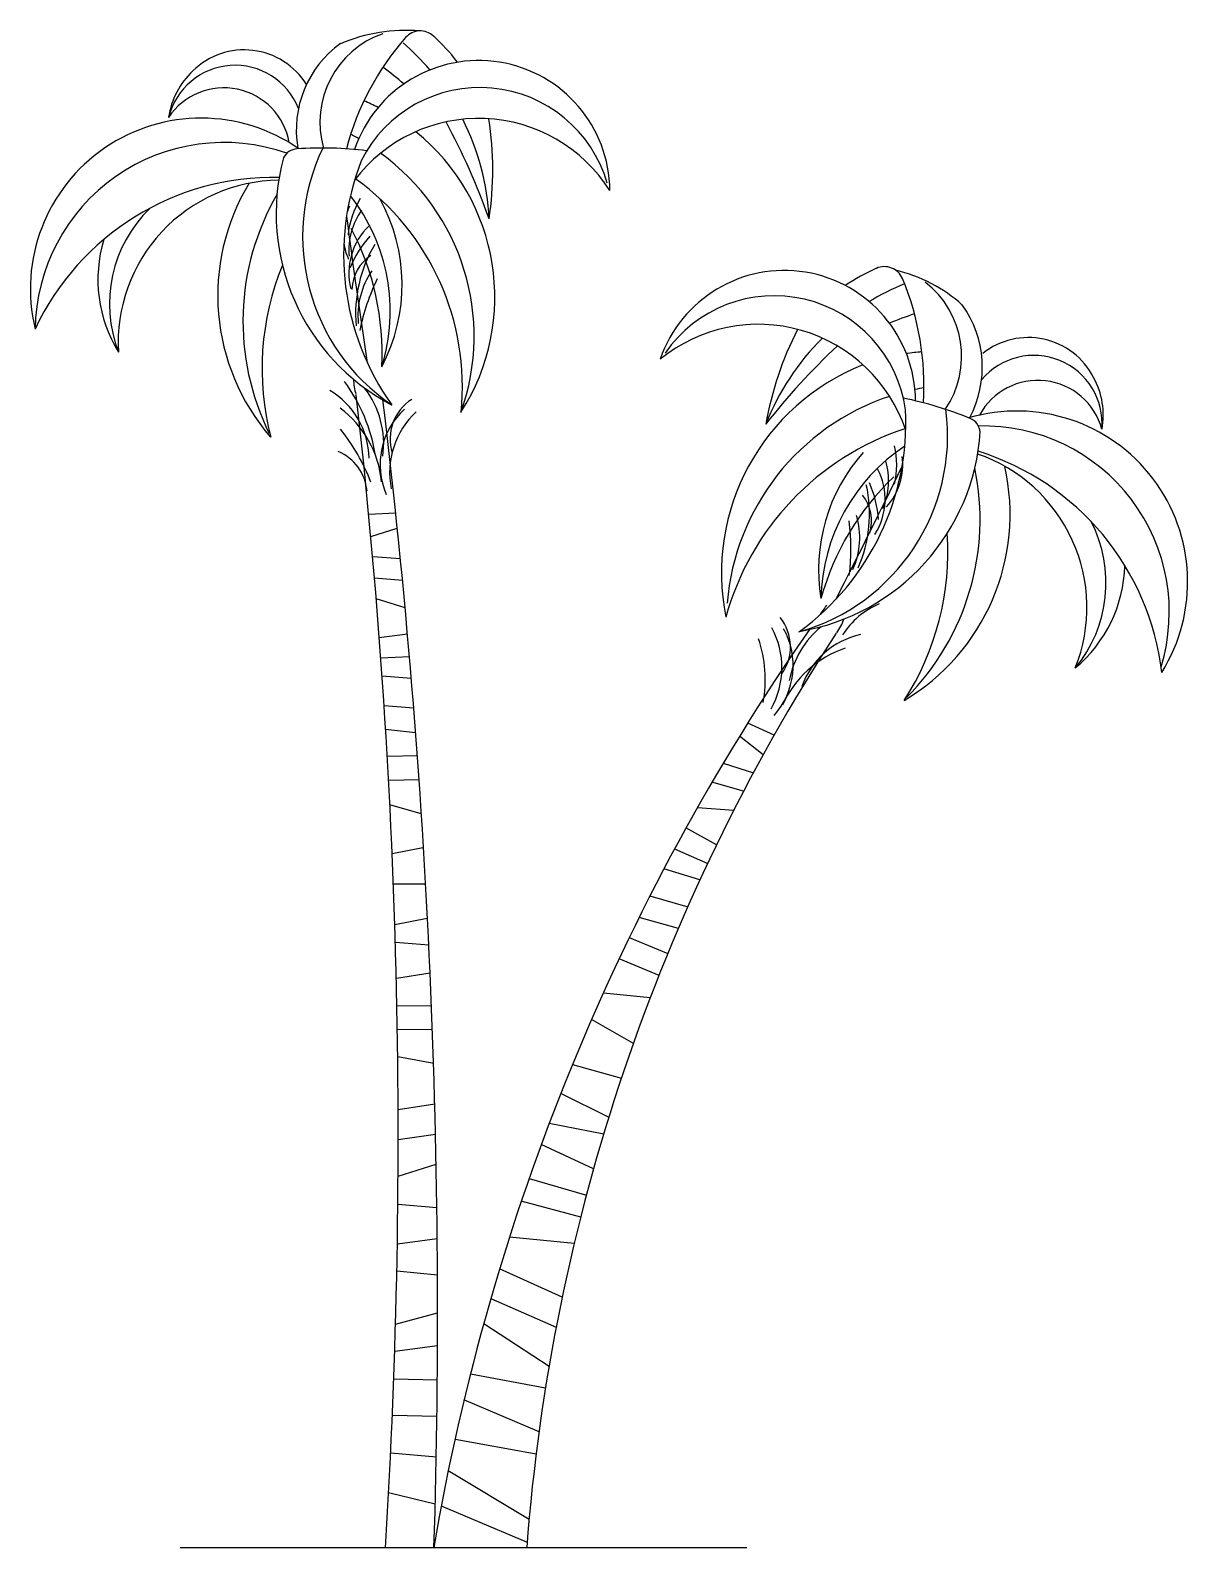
# Model space of a CAD drawing. Header units: millimetres. Extents: x -3978 to 7434, y 0 to 14957.
import ezdxf

# ---------------------------------------------------------------- set-up
doc = ezdxf.new("R2010")
doc.units = ezdxf.units.MM
doc.layers.add('ceco.net 186', color=7, linetype='Continuous')

msp = doc.modelspace()

# ---------------------------------------------------------------- linework, layer by layer
at = {"layer": 'ceco.net 186'}
for p, q in [((-641, 10188), (-376, 10202)), ((-621, 9969), (-360, 10049)), ((-329, 9748), (-602, 9767)), ((-585, 9561), (-308, 9536)), ((-283, 9266), (-567, 9355)), ((-537, 8971), (-259, 9007)), ((-240, 8780), (-522, 8769)), ((-509, 8593), (-222, 8571)), ((-198, 8274), (-490, 8300)), ((3357, 8010), (3096, 8129)), ((-475, 8067), (-179, 8036)), ((3248, 7816), (3016, 8001)), ((-162, 7806), (-459, 7800)), ((2853, 7733), (3152, 7639)), ((-446, 7567), (-145, 7573)), ((3055, 7456), (2743, 7546)), ((-123, 7235), (-433, 7323)), ((2599, 7295), (2958, 7269)), ((2789, 6929), (2487, 7095)), ((-410, 6842), (-107, 6902)), ((2374, 6888), (2701, 6745)), ((2625, 6584), (2270, 6693)), ((-84, 6540), (-398, 6540)), ((2132, 6427), (2505, 6317)), ((-384, 6143), (-64, 6204)), ((2412, 6103), (2024, 6212)), ((1928, 6016), (2308, 5857)), ((-50, 5938), (-379, 5964)), ((2221, 5641), (1827, 5806)), ((-369, 5615), (-36, 5668)), ((1672, 5469), (2135, 5423)), ((-21, 5342), (-363, 5338)), ((-359, 5112), (-12, 5109)), ((1968, 4970), (1555, 5205)), ((1, 4773), (-355, 4837)), ((1367, 4762), (1850, 4628)), ((-351, 4320), (10, 4376)), ((1728, 4242), (1252, 4478)), ((18, 4073), (-350, 4021)), ((1139, 4186), (1678, 4081)), ((1576, 3736), (1060, 3974)), ((-352, 3663), (24, 3782)), ((940, 3640), (1505, 3476)), ((31, 3349), (-354, 3383)), ((1449, 3258), (863, 3415)), ((-359, 2995), (34, 3046)), ((747, 3063), (1386, 3003)), ((37, 2687), (-364, 2724)), ((1267, 2469), (649, 2748)), ((562, 2456), (1207, 2173)), ((-377, 2203), (38, 2316)), ((1137, 1786), (492, 2207)), ((37, 1988), (-385, 1935)), ((-394, 1663), (35, 1656)), ((362, 1714), (1102, 1575)), ((1038, 1143), (298, 1456)), ((31, 1293), (-409, 1302)), ((210, 1071), (1010, 925)), ((-425, 936), (26, 895)), ((940, 278), (142, 756)), ((14, 430), (-445, 541)), ((74, 411), (921, 54)), ((-2501, 0), (3087, 0))]:
    msp.add_line(p, q, dxfattribs=at)
for centre, radius, start, end in [((-268, 13266), 1691, 85.5463, 112.6893), ((-304, 13974), 1052, 125.8426, 189.6284), ((-198, 14052), 924, 109.1994, 196.0257), ((1762, 13098), 2713, 138.7603, 165.2409), ((-1913, 12972), 2462, 40.3924, 49.1711), ((-133, 14760), 192, 47.395, 138.7603), ((-1419, 13363), 2091, 37.894, 47.395), ((-1869, 14042), 723, 31.8999, 134.422), ((443, 13366), 1294, 0.4966, 161.1646), ((-1960, 13939), 674, 21.7349, 166.1755), ((-1854, 13993), 768, 132.6657, 172.0214), ((-3575, 10580), 5057, 49.5638, 52.5622), ((-2070, 13736), 655, 10.1023, 146.2848), ((454, 13086), 1308, 16.15, 153.4346), ((-1494, 12327), 2096, 63.1779, 67.4034), ((-2293, 12407), 1685, 55.1764, 193.537), ((442, 12556), 1533, 32.4007, 142.9496), ((-1913, 12972), 2462, 2.9628, 26.7809), ((-2705, 13588), 3287, 351.4342, 8.6671), ((-1927, 11866), 2345, 59.5947, 61.8032), ((-1494, 12327), 2096, 327.2217, 51.0984), ((-5753, 10877), 6678, 19.4296, 28.412), ((-2070, 11991), 1861, 70.4884, 179.3448), ((-1338, 13627), 162, 94.0641, 153.4129), ((-1099, 10047), 3750, 83.271, 93.822), ((714, 12925), 2007, 154.2431, 235.7645), ((-671, 13773), 0, 326.5356, 20.3563), ((580, 13153), 2134, 165.1613, 242.187), ((1660, 12746), 2549, 158.7459, 215.5034), ((-1825, 11942), 2223, 340.285, 54.2204), ((-1578, 10908), 2600, 88.8135, 154.877), ((-1512, 11880), 1600, 90.5885, 183.425), ((-2233, 11446), 2515, 354.1921, 54.3841), ((4, 12344), 2134, 148.7858, 220.8966), ((606, 12091), 2488, 149.8075, 206.4461), ((-2282, 12188), 1852, 342.7831, 37.9669), ((-1885, 12261), 1313, 134.171, 201.2817), ((-272, 12950), 621, 153.9305, 159.5894), ((1, 12854), 851, 148.5314, 174.1431), ((-146, 12790), 691, 145.1929, 184.8279), ((-2049, 12451), 1737, 332.1648, 29.2247), ((75681, 23273), 77212, 187.55363, 188.63423), ((-198, 12567), 639, 133.5042, 194.3645), ((-1947, 12501), 1365, 163.2077, 211.6687), ((106, 12246), 1003, 137.1331, 158.4638), ((-3120, 11780), 2610, 356.9251, 27.9733), ((-272, 12950), 621, 188.3761, 203.592), ((-393, 12390), 415, 123.0473, 178.0501), ((573, 12160), 1344, 149.2699, 184.9732), ((992, 11620), 2686, 157.5891, 194.5273), ((36, 12143), 784, 145.6701, 185.5615), ((3457, 11296), 1294, 0.4015, 161.0695), ((5221, 10704), 2091, 114.1711, 123.8163), ((4444, 12436), 192, 22.8058, 114.1711), ((4218, 11146), 1485, 48.0053, 76.8624), ((1424, 11556), 2199, 154.3103, 168.3545), ((5567, 10177), 2462, 112.056, 121.1737), ((2120, 11459), 2713, 356.3252, 22.8058), ((4281, 11744), 924, 325.5404, 52.3667), ((3358, 11033), 1308, 8.1315, 145.4161), ((6387, 7382), 5057, 109.0039, 112.0023), ((4357, 11636), 1052, 331.9377, 35.7235), ((3201, 10527), 1533, 18.6164, 129.1654), ((6513, 10511), 3287, 152.899, 170.1319), ((5567, 10177), 2462, 134.7852, 158.6033), ((8547, 6976), 6678, 133.1541, 142.1365), ((5863, 11206), 723, 27.1441, 128.4055), ((4965, 9697), 2096, 94.1627, 98.3882), ((5917, 11079), 674, 355.3906, 139.8312), ((-291, 11520), 500, 180.1937, 197.6711), ((5043, 9609), 2206, 111.5612, 191.423), ((5834, 11164), 768, 349.5447, 28.9004), ((-1427, 10729), 789, 0.9002, 59.4366), ((-2234, 10498), 1681, 9.1554, 36.4305), ((-1389, 10882), 895, 352.0743, 37.7974), ((5231, 9123), 2345, 99.7629, 101.9714), ((5957, 10852), 655, 15.2812, 151.4638), ((-1541, 10407), 1031, 5.556, 53.2822), ((-65319, 4050), 64968, 356.42568, 6.4625), ((209, 10677), 739, 132.3404, 203.482), ((-75157, 2327), 75195, 358.22671, 6.8644), ((1047, 13033), 2297, 229.8878, 229.894), ((32, 10930), 463, 122.6685, 197.2895), ((5231, 9123), 2345, 108.2976, 175.4229), ((3055, 10964), 2012, 285.7456, 7.2709), ((2106, 11093), 2549, 306.0627, 2.8202), ((3870, 7660), 3750, 67.7441, 78.2951), ((4642, 11329), 0, 141.2098, 195.0305), ((386, 10596), 821, 132.9108, 191.1622), ((5749, 9520), 1685, 328.0291, 106.3897), ((5230, 10983), 159, 5.188, 67.7441), ((-2467, 9790), 1980, 21.0883, 38.6015), ((5501, 8451), 2718, 108.3455, 164.6135), ((3259, 11138), 2134, 279.3791, 356.4048), ((5418, 9223), 1835, 342.8714, 91.4906), ((-1125, 10374), 469, 5.4388, 67.0539), ((5531, 9640), 1737, 138.258, 189.4013), ((5669, 9317), 1852, 123.5992, 178.783), ((3714, 10670), 851, 347.423, 13.0347), ((4841, 9268), 1600, 338.1411, 70.9776), ((4596, 8325), 2600, 6.6891, 72.7526), ((-64788, 44486), 77212, 332.93186, 334.01246), ((3812, 10335), 639, 327.2016, 28.0619), ((3794, 10517), 691, 336.7382, 16.3732), ((4003, 10675), 621, 317.9741, 7.6356), ((3549, 10187), 2134, 300.6695, 12.7803), ((2899, 10137), 2488, 315.12, 11.7586), ((6335, 8665), 2610, 133.5928, 164.641), ((2952, 10192), 1344, 336.5929, 12.2962), ((3383, 10081), 1003, 3.1023, 24.433), ((3902, 10118), 415, 343.516, 38.5188), ((3416, 9961), 784, 336.0046, 15.896), ((1914, 9843), 2199, 353.2115, 7.2558), ((5316, 9511), 1313, 320.2843, 27.3951), ((2384, 9813), 2686, 327.0388, 3.977), ((5450, 9719), 1365, 309.8973, 358.3584), ((22152, -3781), 22472, 144.43, 144.7536), ((4702, 8570), 796, 112.8591, 147.3417), ((3054, 8880), 463, 324.2766, 38.8976), ((3570, 9313), 500, 323.8949, 341.3724), ((22152, -3781), 22472, 145.1793, 170.3136), ((20037, -1447), 19175, 146.9363, 175.6711), ((2612, 8675), 821, 330.4039, 28.6553), ((2805, 8697), 739, 318.0841, 29.2257), ((4386, 8385), 895, 129.1832, 169.4918), ((2778, 11171), 2297, 291.6721, 291.6783), ((4374, 8229), 789, 102.1295, 160.6659), ((2019, 8561), 1250, 349.4647, 18.6157), ((4381, 7887), 1031, 108.2839, 156.0101)]:
    msp.add_arc(centre, radius, start, end, dxfattribs=at)

doc.saveas('drawing.dxf')
